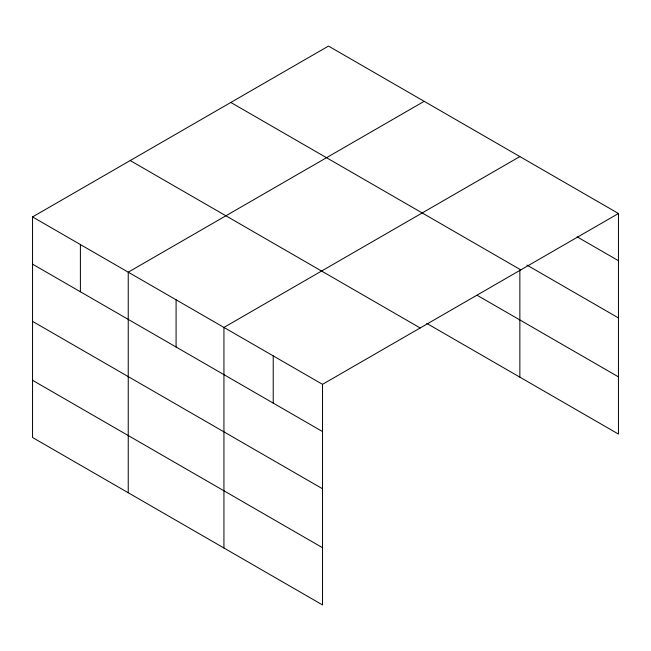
<?xml version="1.0" encoding="UTF-8"?>
<svg xmlns="http://www.w3.org/2000/svg" width="651" height="651" viewBox="0 0 651 651"><rect width="100%" height="100%" fill="white"/><g stroke="black" fill="none" stroke-linecap="round" stroke-linejoin="round"><path stroke-width="0.98" d="M32.55 216.929L322.522 384.342L322.522 604.925L32.55 437.505L32.55 216.929L328.478 46.075L618.45 213.495L618.45 434.071L426.779 323.409M424.167 101.328L128.239 272.175L128.239 492.758M519.856 156.574L223.936 327.42L223.936 548.004M322.522 384.342L618.45 213.495M577.079 236.826L618.45 260.709M526.903 265.063L618.45 317.924M230.82 102.459L520.792 269.872M477.232 295.334L618.45 376.864M130.208 160.545L420.18 327.966M32.55 264.151L322.522 431.564M32.55 321.358L322.522 488.771M32.55 380.298L322.522 547.711M519.856 270.149L519.856 377.149M273.225 355.885L273.225 403.107M176.087 299.802L176.087 347.016M80.398 244.556L80.398 291.77"/></g></svg>
